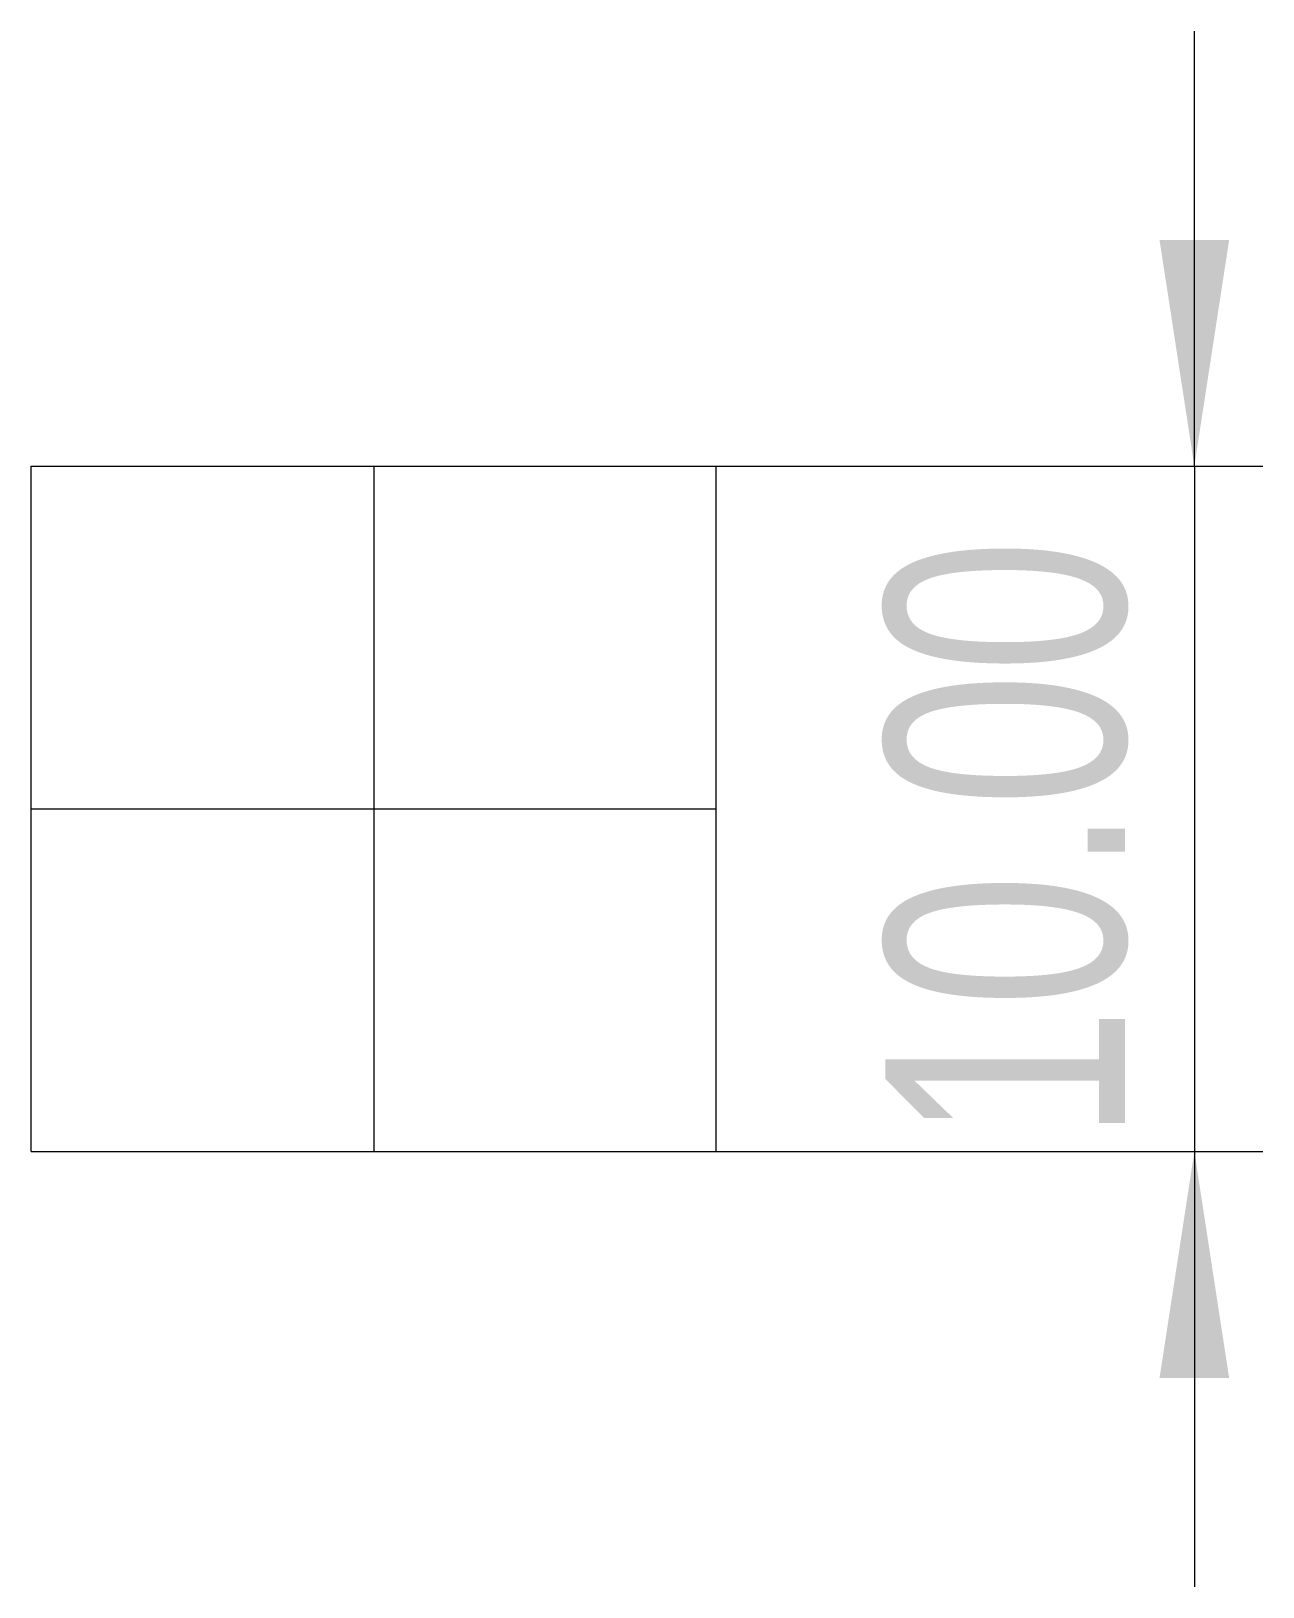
# Model space of a CAD drawing. Header units: millimetres. Extents: x 6 to 230, y 152 to 202.
# Drawn here: x 212.03 to 230.01, y 172.71 to 195.41 of the extents above.
import ezdxf

# ---------------------------------------------------------------- set-up
doc = ezdxf.new("R2010")
doc.units = ezdxf.units.MM
doc.header["$PDSIZE"] = -1
doc.linetypes.add('CENTERX2', pattern=[20.32, 12.7, -2.54, 2.54, -2.54])
doc.styles.add('SLDTEXTSTYLE0', font='TXT', dxfattribs={"width": 0.75})
doc.dimstyles.new('SLDDIMSTYLE0', dxfattribs={"dimtxt": 3.5, "dimasz": 3.302, "dimexe": 0, "dimexo": 0.0625, "dimgap": 0.875, "dimtad": 1, "dimrnd": 1e-09, "dimzin": 4, "dimdsep": 46, "dimtxsty": 'SLDTEXTSTYLE0', "dimsah": 1, "dimcen": 0.09, "dimadec": 0, "dimazin": 1, "dimtfac": 1, "dimtmove": 0, "dimatfit": 0, "dimfxl": 1, "dimfrac": 2, "dimtolj": 1, "dimtzin": 12, "dimarcsym": 0})

# ---------------------------------------------------------------- blocks, each defined once
blk = doc.blocks.new('_D')
at = {"color": 7, "linetype": 'Continuous', "lineweight": 18}
for p, q in [((229.012, 189.065), (229.012, 195.415)), ((218.034, 189.065), (230.012, 189.065)), ((229.012, 189.065), (229.012, 179.065)), ((218.034, 179.065), (230.012, 179.065)), ((229.012, 179.065), (229.012, 172.715))]:
    blk.add_line(p, q, dxfattribs=at)
for points in [[(229.012, 189.065), (229.52, 192.367), (228.504, 192.367)], [(229.012, 179.065), (228.504, 175.763), (229.52, 175.763)]]:
    blk.add_solid(points, dxfattribs=at)
at = {"color": 7, "linetype": 'Continuous', "lineweight": 18, "insert": (224.501, 179.218), "char_height": 3.5, "attachment_point": 1, "rotation": 90, "style": 'SLDTEXTSTYLE0'}
blk.add_mtext('10.00', dxfattribs=at)

msp = doc.modelspace()

# ---------------------------------------------------------------- linework, layer by layer
at = {"color": 7, "linetype": 'Continuous', "lineweight": 18}
for p, q in [((212.034, 179.065), (212.034, 189.065)), ((212.034, 189.065), (222.034, 189.065)), ((222.034, 179.065), (222.034, 189.065)), ((212.034, 179.065), (222.034, 179.065))]:
    msp.add_line(p, q, dxfattribs=at)
at = {"color": 7, "linetype": 'CENTERX2', "lineweight": 18}
for p, q in [((217.034, 189.065), (217.034, 179.065)), ((212.034, 184.065), (222.034, 184.065))]:
    msp.add_line(p, q, dxfattribs=at)
at = {"color": 7, "linetype": 'Continuous', "lineweight": 0}
msp.add_point((217.034, 184.065), dxfattribs=at)

# ---------------------------------------------------------------- dimensions: what is measured, and where the dimension line sits
at = {"color": 7, "linetype": 'Continuous', "lineweight": 18}
dim = msp.add_linear_dim(base=(229.012, 179.065), p1=(217.034, 189.065), p2=(217.034, 179.065), angle=90, dimstyle='SLDDIMSTYLE0', dxfattribs=at)
dim.commit()
dim.dimension.update_dxf_attribs({"geometry": '_D', "text_midpoint": (229.012, 185.037), "dimtype": 160})

doc.saveas('drawing.dxf')
